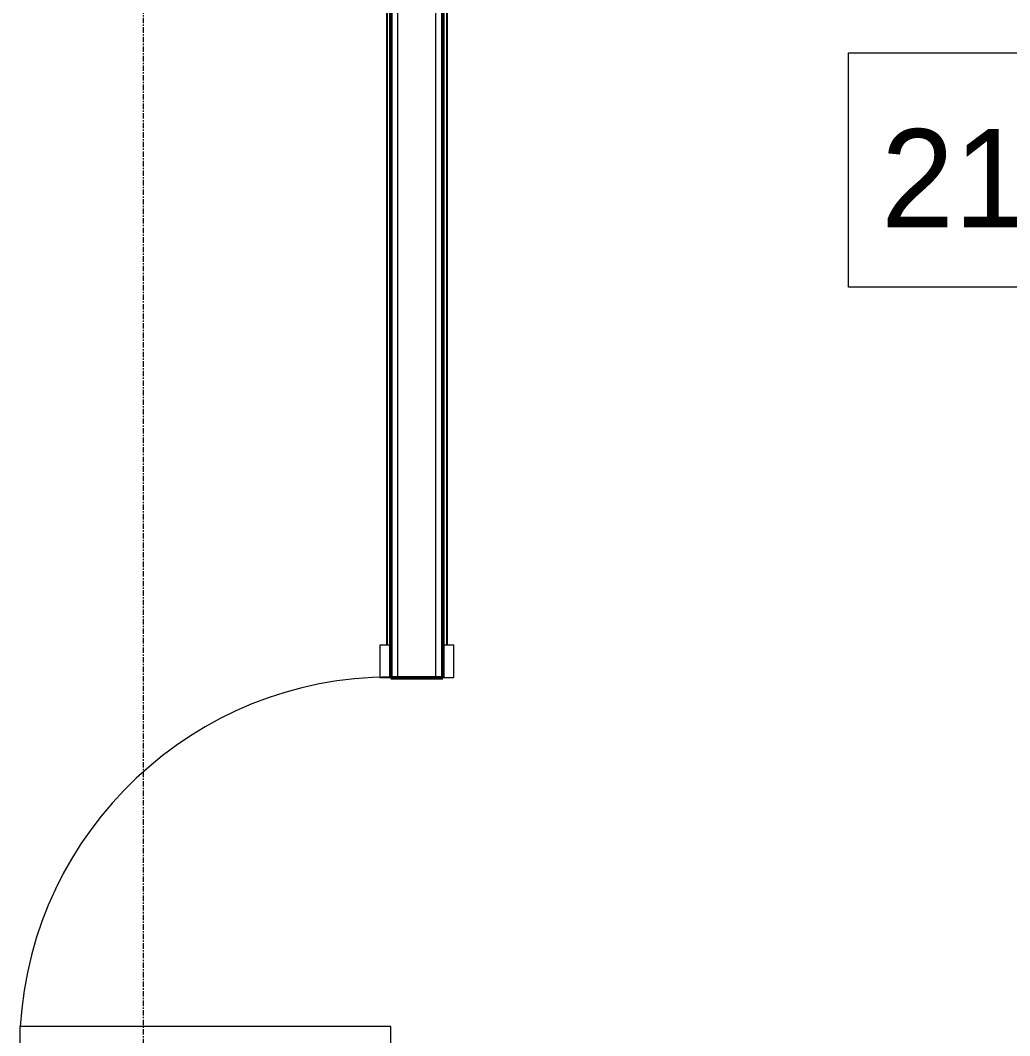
# Model space of a CAD drawing. Header units: inches. Extents: x -4235 to -464, y 9767 to 12344.
# Drawn here: x -2838.6 to -2747.9, y 11889.7 to 11982.8 of the extents above; entities that cross this region are included whole.
import ezdxf

# ---------------------------------------------------------------- set-up
doc = ezdxf.new("R2010")
doc.units = ezdxf.units.IN
doc.header["$MEASUREMENT"] = 0
doc.linetypes.add('Grid Line 1_2_', pattern=[0.875, 0.5, -0.125, 0.125, -0.125])
for name, color, linetype, lineweight in [('0-1', 7, 'Continuous', 5), ('0-2', 254, 'Continuous', 9), ('A-AREA-IDEN', 2, 'Continuous', 9), ('A-DOOR-1', 7, 'Continuous', 9), ('A-DOOR-2', 130, 'Continuous', 20), ('A-DOOR-FRAM-1', 130, 'Continuous', 20), ('A-WALL-1', 250, 'Continuous', 50), ('A-WALL-2', 50, 'Continuous', 13), ('A-WALL-3', 10, 'Continuous', 9), ('A-WALL-4', 254, 'Continuous', 9), ('A-WALL-5', 7, 'Continuous', 9), ('S-GRID-1', 1, 'Grid Line 1_2_', 9)]:
    doc.layers.add(name, color=color, linetype=linetype, lineweight=lineweight)
doc.styles.add('Century Gothic', font='ufonts.com_century-gothic.ttf', dxfattribs={"height": 9})

# ---------------------------------------------------------------- blocks, each defined once
blk = doc.blocks.new('Basic Wall _ INT - W4BØF - _5_8 GYP - 2X4 WOOD_BATT_ - 5_8 GYP_ - ___-2681032-BACKGROUND - 2ND FLOOR')
at = {"layer": 'A-WALL-3'}
blk.add_line((-2799.874, 11922.539), (-2799.874, 11925.539), dxfattribs=at)
at = {"layer": 'A-WALL-4'}
for p, q in [((-2799.874, 11925.539), (-2799.874, 12109.714)), ((-2799.523, 12109.714), (-2799.523, 11925.539))]:
    blk.add_line(p, q, dxfattribs=at)
at = {"layer": 'A-WALL-5'}
for p, q in [((-2799.749, 11925.539), (-2799.749, 12109.714)), ((-2799.46, 12109.714), (-2799.46, 11925.539))]:
    blk.add_line(p, q, dxfattribs=at)
blk = doc.blocks.new('Basic Wall _ INT - W4BØF - _5_8 GYP - 2X4 WOOD_BATT_ - 5_8 GYP_ - ___-2681031-BACKGROUND - 2ND FLOOR')
at = {"layer": 'A-WALL-3'}
blk.add_line((-2804.624, 11922.539), (-2804.624, 11925.539), dxfattribs=at)
at = {"layer": 'A-WALL-4'}
for p, q in [((-2804.975, 12076.439), (-2804.975, 11925.539)), ((-2804.624, 11925.539), (-2804.624, 12076.439))]:
    blk.add_line(p, q, dxfattribs=at)
at = {"layer": 'A-WALL-5'}
for p, q in [((-2805.037, 12076.439), (-2805.037, 11925.539)), ((-2804.749, 12076.439), (-2804.749, 11925.539))]:
    blk.add_line(p, q, dxfattribs=at)
blk = doc.blocks.new('SWING - SINGLE - FLUSH - 2-10 x 6-8 - PRIVACY-3199405-BACKGROUND - 2ND FLOOR')
at = {"layer": 'A-DOOR-1'}
blk.add_arc((17, -2.375), 34.067, 180, 266.63431, dxfattribs=at)
at = {"layer": 'A-DOOR-2'}
for p, q in [((15, -2.375), (15, -36.383)), ((17, -2.375), (15, -2.375)), ((17, -2.375), (17, -36.383)), ((17, -36.383), (15, -36.383))]:
    blk.add_line(p, q, dxfattribs=at)
at = {"layer": 'A-DOOR-FRAM-1'}
for p, q in [((-20, 2.375), (-20, 3.375)), ((-20, 3.375), (-17, 3.375)), ((-17, 3.375), (-17, 2.375)), ((17, 2.375), (17, 3.375)), ((17, 3.375), (20, 3.375)), ((20, 3.375), (20, 2.375)), ((-17, 2.375), (-20, 2.375)), ((20, 2.375), (17, 2.375)), ((-20, -2.375), (-17, -2.375)), ((-20, -3.375), (-20, -2.375)), ((-17, -2.375), (-17, -3.375)), ((17, -2.375), (20, -2.375)), ((17, -3.375), (17, -2.375)), ((20, -2.375), (20, -3.375)), ((-17, -3.375), (-20, -3.375)), ((20, -3.375), (17, -3.375))]:
    blk.add_line(p, q, dxfattribs=at)
blk = doc.blocks.new('CTR - 1st Phase - Unit Layouts_rvt-1-BACKGROUND - 2ND FLOOR')
at = {"layer": 'A-WALL-1'}
for p, q in [((-2804.624, 12110.339), (-2804.624, 11922.539)), ((-2799.874, 11922.539), (-2799.874, 12110.339)), ((-2804.624, 11922.539), (-2799.874, 11922.539))]:
    blk.add_line(p, q, dxfattribs=at)
at = {"layer": 'A-WALL-2'}
for p, q in [((-2803.999, 11922.539), (-2803.999, 12109.714)), ((-2800.499, 11922.539), (-2800.499, 12109.714))]:
    blk.add_line(p, q, dxfattribs=at)
at = {"layer": 'A-WALL-3'}
for p, q in [((-2799.874, 11925.539), (-2799.874, 12109.714)), ((-2804.624, 12076.439), (-2804.624, 11925.539)), ((-2804.624, 11925.539), (-2804.624, 11922.539)), ((-2799.874, 11922.539), (-2799.874, 11925.539))]:
    blk.add_line(p, q, dxfattribs=at)
at = {"layer": 'A-WALL-4'}
blk.add_line((-2799.874, 11922.539), (-2804.624, 11922.539), dxfattribs=at)
at = {"layer": '0-2'}
for name in ['Basic Wall _ INT - W4BØF - _5_8 GYP - 2X4 WOOD_BATT_ - 5_8 GYP_ - ___-2681031-BACKGROUND - 2ND FLOOR', 'Basic Wall _ INT - W4BØF - _5_8 GYP - 2X4 WOOD_BATT_ - 5_8 GYP_ - ___-2681032-BACKGROUND - 2ND FLOOR']:
    blk.add_blockref(name, (0, 0), dxfattribs=at)
at = {"layer": '0-2', "rotation": 269.9999999999209}
blk.add_blockref('SWING - SINGLE - FLUSH - 2-10 x 6-8 - PRIVACY-3199405-BACKGROUND - 2ND FLOOR', (-2802.249, 11905.539), dxfattribs=at)

msp = doc.modelspace()

# ---------------------------------------------------------------- linework, layer by layer
at = {"layer": 'A-AREA-IDEN', "flags": 128}
msp.add_lwpolyline([(-2762.658, 11979.841), (-2678.158, 11979.841), (-2678.158, 11958.345), (-2762.658, 11958.345)], close=True, dxfattribs=at)
at = {"layer": 'S-GRID-1'}
msp.add_line((-2827.324, 9836.18), (-2827.324, 12294.591), dxfattribs=at)

# ---------------------------------------------------------------- block references
at = {"layer": '0-1'}
msp.add_blockref('CTR - 1st Phase - Unit Layouts_rvt-1-BACKGROUND - 2ND FLOOR', (0, 0), dxfattribs=at)

# ---------------------------------------------------------------- texts
at = {"layer": 'A-AREA-IDEN', "insert": (-2759.658, 11972.841), "char_height": 9, "width": 94.839, "attachment_point": 1, "style": 'Century Gothic'}
msp.add_mtext('211 - (756 SF)', dxfattribs=at)

doc.saveas('drawing.dxf')
